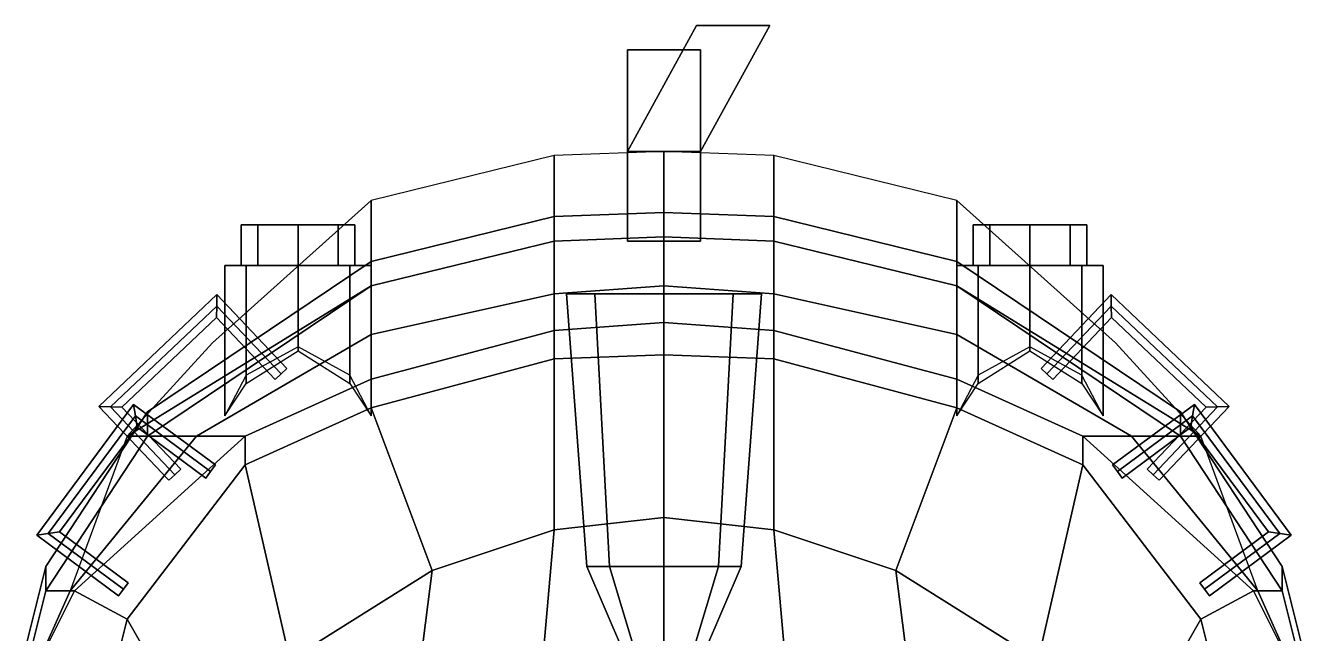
# Model space of a CAD drawing. Extents: x -1.7 to 1.7, y -8.6 to 8.6.
# Drawn here: x -1.57 to 1.57, y 7.065 to 8.56 of the extents above; entities that cross this region are included whole.
import ezdxf

# ---------------------------------------------------------------- set-up
doc = ezdxf.new("R2010")
doc.units = 0
doc.layers.get('0').update_dxf_attribs({"linetype": 'CONTINUOUS'})
doc.layers.add('ROOF', color=1, linetype='CONTINUOUS')

msp = doc.modelspace()

# ---------------------------------------------------------------- linework, layer by layer
for points in [[(0.08, 8.56, 1.25), (0.08, 8.56, 0.8), (-0.09, 8.25, 0.92), (-0.09, 8.25, 1.25)], [(-0.09, 8.25, 0.92), (0.08, 8.56, 0.8), (0.26, 8.56, 0.8), (0.09, 8.25, 0.92)], [(0.09, 8.25, 1.25), (0.26, 8.56, 1.25), (0.08, 8.56, 1.25), (-0.09, 8.25, 1.25)], [(0.26, 8.56, 1.25), (0.26, 8.56, 0.8), (0.08, 8.56, 0.8), (0.08, 8.56, 1.25)], [(0.09, 8.25, 0.92), (0.26, 8.56, 0.8), (0.26, 8.56, 1.25), (0.09, 8.25, 1.25)], [(0.09, 8.03, 1.12), (0.09, 8.5, 1.12), (-0.09, 8.5, 1.12), (-0.09, 8.03, 1.12)], [(-0.09, 8.5, 1.12), (-0.09, 8.5, 0.97), (-0.09, 8.03, 0.97), (-0.09, 8.03, 1.12)], [(-0.09, 8.03, 0.97), (-0.09, 8.5, 0.97), (0.09, 8.5, 0.97), (0.09, 8.03, 0.97)], [(0.05, 8.5, 1.12), (0.05, 8.5, 0.97), (-0.09, 8.5, 0.97), (-0.09, 8.5, 1.12)], [(-0.72, 8.13, 0.14), (-0.72, 7.92, 0.89), (-0.27, 8.03, 0.89), (-0.27, 8.24, 0.14)], [(-0.27, 8.24, 0.14), (-0.27, 8.03, 0.89), (0, 8.04, 0.89), (0, 8.25, 0.14)], [(-0.09, 8.25, 1.25), (-0.09, 8.25, 0.92), (0.09, 8.25, 0.92), (0.09, 8.25, 1.25)], [(0, 8.25, 0.14), (0, 8.04, 0.89), (0.27, 8.03, 0.89), (0.27, 8.24, 0.14)], [(0.09, 8.03, 0.97), (0.09, 8.25, 0.97), (0.09, 8.25, 1.12), (0.09, 8.03, 1.12)], [(0.27, 8.24, 0.14), (0.27, 8.03, 0.89), (0.72, 7.92, 0.89), (0.72, 8.13, 0.14)], [(-1.11, 7.78, 0.14), (-1.32, 7.55, 0.89), (-0.72, 7.92, 0.89), (-0.72, 8.13, 0.14)], [(0.72, 8.13, 0.14), (0.72, 7.92, 0.89), (1.32, 7.55, 0.89), (1.11, 7.78, 0.14)], [(-0.9, 8.07, 1.88), (-0.999, 8.07, 1.921), (-1.04, 8.07, 2.02), (-0.801, 8.07, 1.921)], [(-0.801, 8.07, 1.921), (-1.04, 8.07, 2.02), (-0.999, 8.07, 2.119), (-0.76, 8.07, 2.02)], [(-1.04, 8.07, 2.02), (-0.999, 8.07, 1.921), (-0.999, 7.97, 1.921), (-1.04, 7.97, 2.02)], [(-0.999, 8.07, 2.119), (-1.04, 8.07, 2.02), (-1.04, 7.97, 2.02), (-0.999, 7.97, 2.119)], [(-0.76, 8.07, 2.02), (-0.999, 8.07, 2.119), (-0.9, 8.07, 2.16), (-0.801, 8.07, 2.119)], [(-0.9, 8.07, 2.16), (-0.999, 8.07, 2.119), (-0.999, 7.97, 2.119), (-0.9, 7.97, 2.16)], [(-0.999, 8.07, 1.921), (-0.9, 8.07, 1.88), (-0.9, 7.97, 1.88), (-0.999, 7.97, 1.921)], [(-0.801, 8.07, 2.119), (-0.9, 8.07, 2.16), (-0.9, 7.97, 2.16), (-0.801, 7.97, 2.119)], [(-0.9, 8.07, 1.88), (-0.801, 8.07, 1.921), (-0.801, 7.97, 1.921), (-0.9, 7.97, 1.88)], [(-0.801, 8.07, 1.921), (-0.76, 8.07, 2.02), (-0.76, 7.97, 2.02), (-0.801, 7.97, 1.921)], [(-0.76, 8.07, 2.02), (-0.801, 8.07, 2.119), (-0.801, 7.97, 2.119), (-0.76, 7.97, 2.02)], [(-0.72, 7.98, 1.54), (-0.72, 7.98, 1.77), (-0.27, 8.09, 1.77), (-0.27, 8.09, 1.54)], [(-0.72, 7.98, 1.77), (-0.72, 7.92, 1.78), (-0.27, 8.03, 1.78), (-0.27, 8.09, 1.77)], [(-0.27, 8.09, 1.77), (-0.27, 8.03, 1.78), (0, 8.04, 1.78), (0, 8.1, 1.77)], [(-0.27, 8.09, 1.54), (-0.27, 8.09, 1.77), (0, 8.1, 1.77), (0, 8.1, 1.54)], [(0, 8.1, 1.54), (0, 8.1, 1.77), (0.27, 8.09, 1.77), (0.27, 8.09, 1.54)], [(0, 8.1, 1.77), (0, 8.04, 1.78), (0.27, 8.03, 1.78), (0.27, 8.09, 1.77)], [(0.27, 8.09, 1.54), (0.27, 8.09, 1.77), (0.72, 7.98, 1.77), (0.72, 7.98, 1.54)], [(0.27, 8.09, 1.77), (0.27, 8.03, 1.78), (0.72, 7.92, 1.78), (0.72, 7.98, 1.77)], [(0.801, 8.07, 2.119), (0.76, 8.07, 2.02), (0.76, 7.97, 2.02), (0.801, 7.97, 2.119)], [(0.76, 8.07, 2.02), (0.801, 8.07, 1.921), (0.801, 7.97, 1.921), (0.76, 7.97, 2.02)], [(0.999, 8.07, 1.921), (0.76, 8.07, 2.02), (0.801, 8.07, 2.119), (1.04, 8.07, 2.02)], [(0.9, 8.07, 1.88), (0.801, 8.07, 1.921), (0.76, 8.07, 2.02), (0.999, 8.07, 1.921)], [(0.9, 8.07, 2.16), (0.801, 8.07, 2.119), (0.801, 7.97, 2.119), (0.9, 7.97, 2.16)], [(0.801, 8.07, 1.921), (0.9, 8.07, 1.88), (0.9, 7.97, 1.88), (0.801, 7.97, 1.921)], [(1.04, 8.07, 2.02), (0.801, 8.07, 2.119), (0.9, 8.07, 2.16), (0.999, 8.07, 2.119)], [(0.999, 8.07, 2.119), (0.9, 8.07, 2.16), (0.9, 7.97, 2.16), (0.999, 7.97, 2.119)], [(0.9, 8.07, 1.88), (0.999, 8.07, 1.921), (0.999, 7.97, 1.921), (0.9, 7.97, 1.88)], [(1.04, 8.07, 2.02), (0.999, 8.07, 2.119), (0.999, 7.97, 2.119), (1.04, 7.97, 2.02)], [(0.999, 8.07, 1.921), (1.04, 8.07, 2.02), (1.04, 7.97, 2.02), (0.999, 7.97, 1.921)], [(-0.27, 8.03, 1.78), (-0.27, 7.9, 3.29), (0, 7.92, 3.29), (0, 8.04, 1.78)], [(0, 8.04, 1.54), (0, 8.04, 0.89), (-0.27, 8.03, 0.89), (-0.27, 8.03, 1.54)], [(0, 8.04, 1.78), (0, 7.92, 3.29), (0.27, 7.9, 3.29), (0.27, 8.03, 1.78)], [(0.27, 8.03, 1.54), (0.27, 8.03, 0.89), (0, 8.04, 0.89), (0, 8.04, 1.54)], [(-0.72, 7.92, 1.78), (-0.72, 7.8, 3.29), (-0.27, 7.9, 3.29), (-0.27, 8.03, 1.78)], [(-0.27, 8.03, 1.54), (-0.27, 8.03, 0.89), (-0.72, 7.92, 0.89), (-0.72, 7.92, 1.54)], [(0.27, 8.03, 1.78), (0.27, 7.9, 3.29), (0.72, 7.8, 3.29), (0.72, 7.92, 1.78)], [(0.72, 7.92, 1.54), (0.72, 7.92, 0.89), (0.27, 8.03, 0.89), (0.27, 8.03, 1.54)], [(-1.27, 7.61, 1.77), (-1.27, 7.55, 1.78), (-0.72, 7.92, 1.78), (-0.72, 7.98, 1.77)], [(-1.27, 7.61, 1.54), (-1.27, 7.61, 1.77), (-0.72, 7.98, 1.77), (-0.72, 7.98, 1.54)], [(0.72, 7.98, 1.77), (0.72, 7.92, 1.78), (1.27, 7.55, 1.78), (1.27, 7.61, 1.77)], [(0.72, 7.98, 1.54), (0.72, 7.98, 1.77), (1.27, 7.61, 1.77), (1.27, 7.61, 1.54)], [(-0.999, 7.97, 2.119), (-1.04, 7.97, 2.02), (-1.08, 7.97, 2.02), (-1.0273, 7.97, 2.1473)], [(-1.0273, 7.97, 2.1473), (-1.08, 7.97, 2.02), (-1.08, 7.6, 2.02), (-1.0273, 7.68, 2.1473)], [(-1.04, 7.97, 2.02), (-0.999, 7.97, 1.921), (-1.0273, 7.97, 1.8927), (-1.08, 7.97, 2.02)], [(-1.08, 7.97, 2.02), (-1.0273, 7.97, 1.8927), (-1.0273, 7.7, 1.8927), (-1.08, 7.6, 2.02)], [(-0.9, 7.97, 2.16), (-0.999, 7.97, 2.119), (-1.0273, 7.97, 2.1473), (-0.9, 7.97, 2.2)], [(-0.999, 7.97, 1.921), (-0.9, 7.97, 1.88), (-0.9, 7.97, 1.84), (-1.0273, 7.97, 1.8927)], [(-1.0273, 7.97, 1.8927), (-0.9, 7.97, 1.84), (-0.9, 7.77, 1.84), (-1.0273, 7.7, 1.8927)], [(-0.9, 7.97, 2.2), (-1.0273, 7.97, 2.1473), (-1.0273, 7.68, 2.1473), (-0.9, 7.76, 2.2)], [(-0.801, 7.97, 2.119), (-0.9, 7.97, 2.16), (-0.9, 7.97, 2.2), (-0.7727, 7.97, 2.1473)], [(-0.9, 7.97, 1.88), (-0.801, 7.97, 1.921), (-0.7727, 7.97, 1.8927), (-0.9, 7.97, 1.84)], [(-0.9, 7.97, 1.84), (-0.7727, 7.97, 1.8927), (-0.7727, 7.7, 1.8927), (-0.9, 7.77, 1.84)], [(-0.7727, 7.97, 2.1473), (-0.9, 7.97, 2.2), (-0.9, 7.76, 2.2), (-0.7727, 7.68, 2.1473)], [(-0.76, 7.97, 2.02), (-0.801, 7.97, 2.119), (-0.7727, 7.97, 2.1473), (-0.72, 7.97, 2.02)], [(-0.801, 7.97, 1.921), (-0.76, 7.97, 2.02), (-0.72, 7.97, 2.02), (-0.7727, 7.97, 1.8927)], [(-0.72, 7.97, 2.02), (-0.7727, 7.97, 2.1473), (-0.7727, 7.68, 2.1473), (-0.72, 7.6, 2.02)], [(-0.7727, 7.97, 1.8927), (-0.72, 7.97, 2.02), (-0.72, 7.6, 2.02), (-0.7727, 7.7, 1.8927)], [(0.7727, 7.97, 2.1473), (0.72, 7.97, 2.02), (0.72, 7.6, 2.02), (0.7727, 7.68, 2.1473)], [(0.72, 7.97, 2.02), (0.7727, 7.97, 1.8927), (0.7727, 7.7, 1.8927), (0.72, 7.6, 2.02)], [(0.801, 7.97, 2.119), (0.76, 7.97, 2.02), (0.72, 7.97, 2.02), (0.7727, 7.97, 2.1473)], [(0.76, 7.97, 2.02), (0.801, 7.97, 1.921), (0.7727, 7.97, 1.8927), (0.72, 7.97, 2.02)], [(0.9, 7.97, 2.2), (0.7727, 7.97, 2.1473), (0.7727, 7.68, 2.1473), (0.9, 7.76, 2.2)], [(0.7727, 7.97, 1.8927), (0.9, 7.97, 1.84), (0.9, 7.77, 1.84), (0.7727, 7.7, 1.8927)], [(0.9, 7.97, 2.16), (0.801, 7.97, 2.119), (0.7727, 7.97, 2.1473), (0.9, 7.97, 2.2)], [(0.801, 7.97, 1.921), (0.9, 7.97, 1.88), (0.9, 7.97, 1.84), (0.7727, 7.97, 1.8927)], [(1.0273, 7.97, 2.1473), (0.9, 7.97, 2.2), (0.9, 7.76, 2.2), (1.0273, 7.68, 2.1473)], [(0.9, 7.97, 1.84), (1.0273, 7.97, 1.8927), (1.0273, 7.7, 1.8927), (0.9, 7.77, 1.84)], [(0.999, 7.97, 2.119), (0.9, 7.97, 2.16), (0.9, 7.97, 2.2), (1.0273, 7.97, 2.1473)], [(0.9, 7.97, 1.88), (0.999, 7.97, 1.921), (1.0273, 7.97, 1.8927), (0.9, 7.97, 1.84)], [(0.999, 7.97, 1.921), (1.04, 7.97, 2.02), (1.08, 7.97, 2.02), (1.0273, 7.97, 1.8927)], [(1.04, 7.97, 2.02), (0.999, 7.97, 2.119), (1.0273, 7.97, 2.1473), (1.08, 7.97, 2.02)], [(1.08, 7.97, 2.02), (1.0273, 7.97, 2.1473), (1.0273, 7.68, 2.1473), (1.08, 7.6, 2.02)], [(1.0273, 7.97, 1.8927), (1.08, 7.97, 2.02), (1.08, 7.6, 2.02), (1.0273, 7.7, 1.8927)], [(-0.72, 7.92, 1.54), (-0.72, 7.92, 0.89), (-1.32, 7.55, 0.89), (-1.27, 7.55, 1.54)], [(-1.27, 7.55, 1.78), (-1.15, 7.55, 3.29), (-0.72, 7.8, 3.29), (-0.72, 7.92, 1.78)], [(-0.27, 7.9, 3.29), (-0.27, 7.81, 4.29), (0, 7.83, 4.3), (0, 7.92, 3.29)], [(0, 7.92, 3.29), (0, 7.83, 4.3), (0.27, 7.81, 4.29), (0.27, 7.9, 3.29)], [(0.72, 7.92, 1.78), (0.72, 7.8, 3.29), (1.15, 7.55, 3.29), (1.27, 7.55, 1.78)], [(1.27, 7.55, 1.54), (1.32, 7.55, 0.89), (0.72, 7.92, 0.89), (0.72, 7.92, 1.54)], [(-1.0993, 7.8983, 1.13), (-1.1, 7.87, 1.11), (-1.3611, 7.6222, 1.11), (-1.3894, 7.6229, 1.13)], [(-1.1, 7.87, 1.15), (-1.0993, 7.8983, 1.13), (-1.3894, 7.6229, 1.13), (-1.3611, 7.6222, 1.15)], [(-1.1, 7.87, 1.11), (-1.0993, 7.8983, 1.13), (-0.9272, 7.7169, 1.13), (-0.9417, 7.7032, 1.11)], [(-1.0993, 7.8983, 1.13), (-1.1, 7.87, 1.15), (-0.9417, 7.7032, 1.15), (-0.9272, 7.7169, 1.13)], [(-0.72, 7.8, 3.29), (-0.72, 7.69, 4.26), (-0.27, 7.81, 4.29), (-0.27, 7.9, 3.29)], [(0.27, 7.9, 3.29), (0.27, 7.81, 4.29), (0.72, 7.69, 4.26), (0.72, 7.8, 3.29)], [(1.0993, 7.8983, 1.13), (1.1, 7.87, 1.11), (0.9417, 7.7032, 1.11), (0.9272, 7.7169, 1.13)], [(1.1, 7.87, 1.15), (1.0993, 7.8983, 1.13), (0.9272, 7.7169, 1.13), (0.9417, 7.7032, 1.15)], [(1.3894, 7.6229, 1.13), (1.3611, 7.6222, 1.11), (1.1, 7.87, 1.11), (1.0993, 7.8983, 1.13)], [(1.3611, 7.6222, 1.15), (1.3894, 7.6229, 1.13), (1.0993, 7.8983, 1.13), (1.1, 7.87, 1.15)], [(-1.1, 7.87, 1.11), (-1.1007, 7.8417, 1.13), (-1.3329, 7.6215, 1.13), (-1.3611, 7.6222, 1.11)], [(-1.1007, 7.8417, 1.13), (-1.1, 7.87, 1.15), (-1.3611, 7.6222, 1.15), (-1.3329, 7.6215, 1.13)], [(-1.1007, 7.8417, 1.13), (-1.1, 7.87, 1.11), (-0.9417, 7.7032, 1.11), (-0.9562, 7.6894, 1.13)], [(-1.1, 7.87, 1.15), (-1.1007, 7.8417, 1.13), (-0.9562, 7.6894, 1.13), (-0.9417, 7.7032, 1.15)], [(1.1, 7.87, 1.11), (1.1007, 7.8417, 1.13), (0.9562, 7.6894, 1.13), (0.9417, 7.7032, 1.11)], [(1.1007, 7.8417, 1.13), (1.1, 7.87, 1.15), (0.9417, 7.7032, 1.15), (0.9562, 7.6894, 1.13)], [(1.3611, 7.6222, 1.11), (1.3329, 7.6215, 1.13), (1.1007, 7.8417, 1.13), (1.1, 7.87, 1.11)], [(1.3329, 7.6215, 1.13), (1.3611, 7.6222, 1.15), (1.1, 7.87, 1.15), (1.1007, 7.8417, 1.13)], [(-1.15, 7.55, 3.29), (-1.03, 7.55, 4.22), (-0.72, 7.69, 4.26), (-0.72, 7.8, 3.29)], [(0.72, 7.8, 3.29), (0.72, 7.69, 4.26), (1.03, 7.55, 4.22), (1.15, 7.55, 3.29)], [(-1.3, 7.6, 2.9), (-1.3042, 7.628, 2.88), (-1.5421, 7.3064, 2.88), (-1.5141, 7.3106, 2.9)], [(-1.3042, 7.628, 2.88), (-1.3, 7.6, 2.86), (-1.5141, 7.3106, 2.86), (-1.5421, 7.3064, 2.88)], [(-1.3, 7.6, 2.4), (-1.3042, 7.628, 2.38), (-1.5421, 7.3064, 2.38), (-1.5141, 7.3106, 2.4)], [(-1.3042, 7.628, 2.38), (-1.3, 7.6, 2.36), (-1.5141, 7.3106, 2.36), (-1.5421, 7.3064, 2.38)], [(-1.3042, 7.628, 1.9), (-1.3, 7.6, 1.88), (-1.5141, 7.3106, 1.88), (-1.5421, 7.3064, 1.9)], [(-1.3, 7.6, 1.92), (-1.3042, 7.628, 1.9), (-1.5421, 7.3064, 1.9), (-1.5141, 7.3106, 1.92)], [(-1.52, 7.23, 1.54), (-1.52, 7.23, 1.77), (-1.27, 7.61, 1.77), (-1.27, 7.61, 1.54)], [(-1.52, 7.23, 1.77), (-1.52, 7.17, 1.78), (-1.27, 7.55, 1.78), (-1.27, 7.61, 1.77)], [(-1.2958, 7.572, 2.88), (-1.3, 7.6, 2.9), (-1.5141, 7.3106, 2.9), (-1.4862, 7.3148, 2.88)], [(-1.3, 7.6, 2.86), (-1.2958, 7.572, 2.88), (-1.4862, 7.3148, 2.88), (-1.5141, 7.3106, 2.86)], [(-1.2958, 7.572, 2.38), (-1.3, 7.6, 2.4), (-1.5141, 7.3106, 2.4), (-1.4862, 7.3148, 2.38)], [(-1.3, 7.6, 2.36), (-1.2958, 7.572, 2.38), (-1.4862, 7.3148, 2.38), (-1.5141, 7.3106, 2.36)], [(-1.3, 7.6, 1.88), (-1.2958, 7.572, 1.9), (-1.4862, 7.3148, 1.9), (-1.5141, 7.3106, 1.88)], [(-1.2958, 7.572, 1.9), (-1.3, 7.6, 1.92), (-1.5141, 7.3106, 1.92), (-1.4862, 7.3148, 1.9)], [(-1.3894, 7.6229, 1.13), (-1.3611, 7.6222, 1.11), (-1.2028, 7.4554, 1.11), (-1.2173, 7.4416, 1.13)], [(-1.3611, 7.6222, 1.15), (-1.3894, 7.6229, 1.13), (-1.2173, 7.4416, 1.13), (-1.2028, 7.4554, 1.15)], [(-1.3611, 7.6222, 1.11), (-1.3329, 7.6215, 1.13), (-1.1883, 7.4691, 1.13), (-1.2028, 7.4554, 1.11)], [(-1.3329, 7.6215, 1.13), (-1.3611, 7.6222, 1.15), (-1.2028, 7.4554, 1.15), (-1.1883, 7.4691, 1.13)], [(-1.3042, 7.628, 2.88), (-1.3, 7.6, 2.9), (-1.1151, 7.4632, 2.9), (-1.1032, 7.4793, 2.88)], [(-1.3, 7.6, 2.86), (-1.3042, 7.628, 2.88), (-1.1032, 7.4793, 2.88), (-1.1151, 7.4632, 2.86)], [(-1.3042, 7.628, 2.38), (-1.3, 7.6, 2.4), (-1.1151, 7.4632, 2.4), (-1.1032, 7.4793, 2.38)], [(-1.3, 7.6, 2.36), (-1.3042, 7.628, 2.38), (-1.1032, 7.4793, 2.38), (-1.1151, 7.4632, 2.36)], [(-1.3, 7.6, 1.88), (-1.3042, 7.628, 1.9), (-1.1032, 7.4793, 1.9), (-1.1151, 7.4632, 1.88)], [(-1.3042, 7.628, 1.9), (-1.3, 7.6, 1.92), (-1.1151, 7.4632, 1.92), (-1.1032, 7.4793, 1.9)], [(-1.3, 7.6, 2.9), (-1.2958, 7.572, 2.88), (-1.127, 7.4471, 2.88), (-1.1151, 7.4632, 2.9)], [(-1.2958, 7.572, 2.88), (-1.3, 7.6, 2.86), (-1.1151, 7.4632, 2.86), (-1.127, 7.4471, 2.88)], [(-1.3, 7.6, 2.4), (-1.2958, 7.572, 2.38), (-1.127, 7.4471, 2.38), (-1.1151, 7.4632, 2.4)], [(-1.2958, 7.572, 2.38), (-1.3, 7.6, 2.36), (-1.1151, 7.4632, 2.36), (-1.127, 7.4471, 2.38)], [(-1.2958, 7.572, 1.9), (-1.3, 7.6, 1.88), (-1.1151, 7.4632, 1.88), (-1.127, 7.4471, 1.9)], [(-1.3, 7.6, 1.92), (-1.2958, 7.572, 1.9), (-1.127, 7.4471, 1.9), (-1.1151, 7.4632, 1.92)], [(1.3, 7.6, 2.9), (1.3042, 7.628, 2.88), (1.1032, 7.4793, 2.88), (1.1151, 7.4632, 2.9)], [(1.3042, 7.628, 2.88), (1.3, 7.6, 2.86), (1.1151, 7.4632, 2.86), (1.1032, 7.4793, 2.88)], [(1.3, 7.6, 2.4), (1.3042, 7.628, 2.38), (1.1032, 7.4793, 2.38), (1.1151, 7.4632, 2.4)], [(1.3042, 7.628, 2.38), (1.3, 7.6, 2.36), (1.1151, 7.4632, 2.36), (1.1032, 7.4793, 2.38)], [(1.3042, 7.628, 1.9), (1.3, 7.6, 1.88), (1.1151, 7.4632, 1.88), (1.1032, 7.4793, 1.9)], [(1.3, 7.6, 1.92), (1.3042, 7.628, 1.9), (1.1032, 7.4793, 1.9), (1.1151, 7.4632, 1.92)], [(1.2958, 7.572, 2.88), (1.3, 7.6, 2.9), (1.1151, 7.4632, 2.9), (1.127, 7.4471, 2.88)], [(1.3, 7.6, 2.86), (1.2958, 7.572, 2.88), (1.127, 7.4471, 2.88), (1.1151, 7.4632, 2.86)], [(1.2958, 7.572, 2.38), (1.3, 7.6, 2.4), (1.1151, 7.4632, 2.4), (1.127, 7.4471, 2.38)], [(1.3, 7.6, 2.36), (1.2958, 7.572, 2.38), (1.127, 7.4471, 2.38), (1.1151, 7.4632, 2.36)], [(1.3, 7.6, 1.88), (1.2958, 7.572, 1.9), (1.127, 7.4471, 1.9), (1.1151, 7.4632, 1.88)], [(1.2958, 7.572, 1.9), (1.3, 7.6, 1.92), (1.1151, 7.4632, 1.92), (1.127, 7.4471, 1.9)], [(1.3329, 7.6215, 1.13), (1.3611, 7.6222, 1.11), (1.2028, 7.4554, 1.11), (1.1883, 7.4691, 1.13)], [(1.3611, 7.6222, 1.15), (1.3329, 7.6215, 1.13), (1.1883, 7.4691, 1.13), (1.2028, 7.4554, 1.15)], [(1.3611, 7.6222, 1.11), (1.3894, 7.6229, 1.13), (1.2173, 7.4416, 1.13), (1.2028, 7.4554, 1.11)], [(1.3894, 7.6229, 1.13), (1.3611, 7.6222, 1.15), (1.2028, 7.4554, 1.15), (1.2173, 7.4416, 1.13)], [(1.27, 7.61, 1.54), (1.27, 7.61, 1.77), (1.52, 7.23, 1.77), (1.52, 7.23, 1.54)], [(1.27, 7.61, 1.77), (1.27, 7.55, 1.78), (1.52, 7.17, 1.78), (1.52, 7.23, 1.77)], [(1.4862, 7.3148, 2.88), (1.5141, 7.3106, 2.9), (1.3, 7.6, 2.9), (1.2958, 7.572, 2.88)], [(1.5141, 7.3106, 2.86), (1.4862, 7.3148, 2.88), (1.2958, 7.572, 2.88), (1.3, 7.6, 2.86)], [(1.4862, 7.3148, 2.38), (1.5141, 7.3106, 2.4), (1.3, 7.6, 2.4), (1.2958, 7.572, 2.38)], [(1.5141, 7.3106, 2.36), (1.4862, 7.3148, 2.38), (1.2958, 7.572, 2.38), (1.3, 7.6, 2.36)], [(1.5141, 7.3106, 1.88), (1.4862, 7.3148, 1.9), (1.2958, 7.572, 1.9), (1.3, 7.6, 1.88)], [(1.4862, 7.3148, 1.9), (1.5141, 7.3106, 1.92), (1.3, 7.6, 1.92), (1.2958, 7.572, 1.9)], [(1.5141, 7.3106, 2.9), (1.5421, 7.3064, 2.88), (1.3042, 7.628, 2.88), (1.3, 7.6, 2.9)], [(1.5421, 7.3064, 2.88), (1.5141, 7.3106, 2.86), (1.3, 7.6, 2.86), (1.3042, 7.628, 2.88)], [(1.5141, 7.3106, 2.4), (1.5421, 7.3064, 2.38), (1.3042, 7.628, 2.38), (1.3, 7.6, 2.4)], [(1.5421, 7.3064, 2.38), (1.5141, 7.3106, 2.36), (1.3, 7.6, 2.36), (1.3042, 7.628, 2.38)], [(1.5421, 7.3064, 1.9), (1.5141, 7.3106, 1.88), (1.3, 7.6, 1.88), (1.3042, 7.628, 1.9)], [(1.5141, 7.3106, 1.92), (1.5421, 7.3064, 1.9), (1.3042, 7.628, 1.9), (1.3, 7.6, 1.92)], [(-1.52, 7.17, 1.78), (-1.46, 7.17, 3.29), (-1.15, 7.55, 3.29), (-1.27, 7.55, 1.78)], [(-1.27, 7.55, 1.54), (-1.32, 7.55, 0.89), (-1.46, 7.17, 1.17), (-1.52, 7.17, 1.54)], [(-1.46, 7.17, 3.29), (-1.45, 7.17, 4.13), (-1.03, 7.55, 4.22), (-1.15, 7.55, 3.29)], [(1.15, 7.55, 3.29), (1.03, 7.55, 4.22), (1.45, 7.17, 4.13), (1.46, 7.17, 3.29)], [(1.27, 7.55, 1.78), (1.15, 7.55, 3.29), (1.46, 7.17, 3.29), (1.52, 7.17, 1.78)], [(1.52, 7.17, 1.54), (1.46, 7.17, 1.17), (1.32, 7.55, 0.89), (1.27, 7.55, 1.54)], [(-1.5141, 7.3106, 2.9), (-1.5421, 7.3064, 2.88), (-1.3411, 7.1577, 2.88), (-1.3292, 7.1738, 2.9)], [(-1.5421, 7.3064, 2.88), (-1.5141, 7.3106, 2.86), (-1.3292, 7.1738, 2.86), (-1.3411, 7.1577, 2.88)], [(-1.5141, 7.3106, 2.4), (-1.5421, 7.3064, 2.38), (-1.3411, 7.1577, 2.38), (-1.3292, 7.1738, 2.4)], [(-1.5421, 7.3064, 2.38), (-1.5141, 7.3106, 2.36), (-1.3292, 7.1738, 2.36), (-1.3411, 7.1577, 2.38)], [(-1.5421, 7.3064, 1.9), (-1.5141, 7.3106, 1.88), (-1.3292, 7.1738, 1.88), (-1.3411, 7.1577, 1.9)], [(-1.5141, 7.3106, 1.92), (-1.5421, 7.3064, 1.9), (-1.3411, 7.1577, 1.9), (-1.3292, 7.1738, 1.92)], [(-1.4862, 7.3148, 2.88), (-1.5141, 7.3106, 2.9), (-1.3292, 7.1738, 2.9), (-1.3174, 7.1899, 2.88)], [(-1.5141, 7.3106, 2.86), (-1.4862, 7.3148, 2.88), (-1.3174, 7.1899, 2.88), (-1.3292, 7.1738, 2.86)], [(-1.4862, 7.3148, 2.38), (-1.5141, 7.3106, 2.4), (-1.3292, 7.1738, 2.4), (-1.3174, 7.1899, 2.38)], [(-1.5141, 7.3106, 2.36), (-1.4862, 7.3148, 2.38), (-1.3174, 7.1899, 2.38), (-1.3292, 7.1738, 2.36)], [(-1.5141, 7.3106, 1.88), (-1.4862, 7.3148, 1.9), (-1.3174, 7.1899, 1.9), (-1.3292, 7.1738, 1.88)], [(-1.4862, 7.3148, 1.9), (-1.5141, 7.3106, 1.92), (-1.3292, 7.1738, 1.92), (-1.3174, 7.1899, 1.9)], [(1.5141, 7.3106, 2.9), (1.4862, 7.3148, 2.88), (1.3174, 7.1899, 2.88), (1.3292, 7.1738, 2.9)], [(1.4862, 7.3148, 2.88), (1.5141, 7.3106, 2.86), (1.3292, 7.1738, 2.86), (1.3174, 7.1899, 2.88)], [(1.5141, 7.3106, 2.4), (1.4862, 7.3148, 2.38), (1.3174, 7.1899, 2.38), (1.3292, 7.1738, 2.4)], [(1.4862, 7.3148, 2.38), (1.5141, 7.3106, 2.36), (1.3292, 7.1738, 2.36), (1.3174, 7.1899, 2.38)], [(1.4862, 7.3148, 1.9), (1.5141, 7.3106, 1.88), (1.3292, 7.1738, 1.88), (1.3174, 7.1899, 1.9)], [(1.5141, 7.3106, 1.92), (1.4862, 7.3148, 1.9), (1.3174, 7.1899, 1.9), (1.3292, 7.1738, 1.92)], [(1.5421, 7.3064, 2.88), (1.5141, 7.3106, 2.9), (1.3292, 7.1738, 2.9), (1.3411, 7.1577, 2.88)], [(1.5141, 7.3106, 2.86), (1.5421, 7.3064, 2.88), (1.3411, 7.1577, 2.88), (1.3292, 7.1738, 2.86)], [(1.5421, 7.3064, 2.38), (1.5141, 7.3106, 2.4), (1.3292, 7.1738, 2.4), (1.3411, 7.1577, 2.38)], [(1.5141, 7.3106, 2.36), (1.5421, 7.3064, 2.38), (1.3411, 7.1577, 2.38), (1.3292, 7.1738, 2.36)], [(1.5141, 7.3106, 1.88), (1.5421, 7.3064, 1.9), (1.3411, 7.1577, 1.9), (1.3292, 7.1738, 1.88)], [(1.5421, 7.3064, 1.9), (1.5141, 7.3106, 1.92), (1.3292, 7.1738, 1.92), (1.3411, 7.1577, 1.9)], [(-1.57, 7.03, 1.77), (-1.57, 6.97, 1.78), (-1.52, 7.17, 1.78), (-1.52, 7.23, 1.77)], [(-1.57, 7.03, 1.54), (-1.57, 7.03, 1.77), (-1.52, 7.23, 1.77), (-1.52, 7.23, 1.54)], [(1.52, 7.23, 1.54), (1.52, 7.23, 1.77), (1.57, 7.03, 1.77), (1.57, 7.03, 1.54)], [(1.52, 7.23, 1.77), (1.52, 7.17, 1.78), (1.57, 6.97, 1.78), (1.57, 7.03, 1.77)], [(-1.57, 6.97, 1.78), (-1.55, 6.97, 3.29), (-1.46, 7.17, 3.29), (-1.52, 7.17, 1.78)], [(-1.52, 7.17, 1.54), (-1.46, 7.17, 1.17), (-1.55, 6.97, 1.39), (-1.57, 6.97, 1.54)], [(-1.55, 6.97, 3.29), (-1.55, 6.97, 4.08), (-1.45, 7.17, 4.13), (-1.46, 7.17, 3.29)], [(1.46, 7.17, 3.29), (1.45, 7.17, 4.13), (1.55, 6.97, 4.08), (1.55, 6.97, 3.29)], [(1.52, 7.17, 1.78), (1.46, 7.17, 3.29), (1.55, 6.97, 3.29), (1.57, 6.97, 1.78)], [(1.57, 6.97, 1.54), (1.55, 6.97, 1.39), (1.46, 7.17, 1.17), (1.52, 7.17, 1.54)]]:
    msp.add_3dface(points)
at = {"layer": 'ROOF'}
for points in [[(-0.1697, 7.9, 4.7597), (-0.24, 7.9, 4.59), (-0.19, 7.23, 4.59), (-0.1344, 7.23, 4.7244)], [(-0.24, 7.9, 4.59), (-0.1697, 7.9, 4.4203), (-0.1344, 7.23, 4.4556), (-0.19, 7.23, 4.59)], [(0.1697, 7.9, 4.7597), (-0.24, 7.9, 4.59), (-0.1697, 7.9, 4.7597), (0, 7.9, 4.83)], [(0.24, 7.9, 4.59), (-0.1697, 7.9, 4.4203), (-0.24, 7.9, 4.59), (0.1697, 7.9, 4.7597)], [(0, 7.9, 4.83), (-0.1697, 7.9, 4.7597), (-0.1344, 7.23, 4.7244), (0, 7.23, 4.78)], [(-0.1697, 7.9, 4.4203), (0, 7.9, 4.35), (0, 7.23, 4.4), (-0.1344, 7.23, 4.4556)], [(0.1697, 7.9, 4.4203), (0, 7.9, 4.35), (-0.1697, 7.9, 4.4203), (0.24, 7.9, 4.59)], [(0.1697, 7.9, 4.7597), (0, 7.9, 4.83), (0, 7.23, 4.78), (0.1344, 7.23, 4.7244)], [(0, 7.9, 4.35), (0.1697, 7.9, 4.4203), (0.1344, 7.23, 4.4556), (0, 7.23, 4.4)], [(0.24, 7.9, 4.59), (0.1697, 7.9, 4.7597), (0.1344, 7.23, 4.7244), (0.19, 7.23, 4.59)], [(0.1697, 7.9, 4.4203), (0.24, 7.9, 4.59), (0.19, 7.23, 4.59), (0.1344, 7.23, 4.4556)], [(-0.27, 7.81, 4.29), (-0.27, 7.74, 4.45), (0, 7.75, 4.46), (0, 7.83, 4.3)], [(0, 7.83, 4.3), (0, 7.75, 4.46), (0.27, 7.74, 4.45), (0.27, 7.81, 4.29)], [(-0.72, 7.69, 4.26), (-0.72, 7.62, 4.43), (-0.27, 7.74, 4.45), (-0.27, 7.81, 4.29)], [(0.27, 7.81, 4.29), (0.27, 7.74, 4.45), (0.72, 7.62, 4.43), (0.72, 7.69, 4.26)], [(-0.72, 7.62, 4.43), (-0.57, 7.22, 4.49), (-0.27, 7.32, 4.52), (-0.27, 7.74, 4.45)], [(-0.27, 7.74, 4.45), (-0.27, 7.32, 4.52), (0, 7.35, 4.53), (0, 7.75, 4.46)], [(0, 7.75, 4.46), (0, 7.35, 4.53), (0.27, 7.32, 4.52), (0.27, 7.74, 4.45)], [(0.27, 7.74, 4.45), (0.27, 7.32, 4.52), (0.57, 7.22, 4.49), (0.72, 7.62, 4.43)], [(-1.03, 7.55, 4.22), (-1.03, 7.48, 4.4), (-0.72, 7.62, 4.43), (-0.72, 7.69, 4.26)], [(0.72, 7.69, 4.26), (0.72, 7.62, 4.43), (1.03, 7.48, 4.4), (1.03, 7.55, 4.22)], [(-1.03, 7.48, 4.4), (-0.92, 7, 4.44), (-0.57, 7.22, 4.49), (-0.72, 7.62, 4.43)], [(0.72, 7.62, 4.43), (0.57, 7.22, 4.49), (0.92, 7, 4.44), (1.03, 7.48, 4.4)], [(-1.45, 7.17, 4.13), (-1.32, 7.1, 4.32), (-1.03, 7.48, 4.4), (-1.03, 7.55, 4.22)], [(1.03, 7.55, 4.22), (1.03, 7.48, 4.4), (1.32, 7.1, 4.32), (1.45, 7.17, 4.13)], [(-1.32, 7.1, 4.32), (-1.12, 6.75, 4.4), (-0.92, 7, 4.44), (-1.03, 7.48, 4.4)], [(1.03, 7.48, 4.4), (0.92, 7, 4.44), (1.12, 6.75, 4.4), (1.32, 7.1, 4.32)], [(-0.27, 7.32, 4.52), (-0.32, 6.75, 4.55), (0, 6.75, 4.56), (0, 7.35, 4.53)], [(0, 7.35, 4.53), (0, 6.75, 4.56), (0.32, 6.75, 4.55), (0.27, 7.32, 4.52)], [(-0.57, 7.22, 4.49), (-0.63, 6.75, 4.52), (-0.32, 6.75, 4.55), (-0.27, 7.32, 4.52)], [(0.27, 7.32, 4.52), (0.32, 6.75, 4.55), (0.63, 6.75, 4.52), (0.57, 7.22, 4.49)], [(-0.1344, 7.23, 4.7244), (-0.19, 7.23, 4.59), (-0.1, 7.02, 4.59), (-0.0707, 7.02, 4.6607)], [(-0.19, 7.23, 4.59), (-0.1344, 7.23, 4.4556), (-0.0707, 7.02, 4.5193), (-0.1, 7.02, 4.59)], [(0, 7.23, 4.78), (-0.1344, 7.23, 4.7244), (-0.0707, 7.02, 4.6607), (0, 7.02, 4.69)], [(0.1344, 7.23, 4.7244), (0, 7.23, 4.78), (0, 7.02, 4.69), (0.0707, 7.02, 4.6607)], [(0.19, 7.23, 4.59), (0.1344, 7.23, 4.7244), (0.0707, 7.02, 4.6607), (0.1, 7.02, 4.59)], [(0.1344, 7.23, 4.4556), (0.19, 7.23, 4.59), (0.1, 7.02, 4.59), (0.0707, 7.02, 4.5193)], [(-0.92, 7, 4.44), (-0.9, 6.75, 4.46), (-0.63, 6.75, 4.52), (-0.57, 7.22, 4.49)], [(0.57, 7.22, 4.49), (0.63, 6.75, 4.52), (0.9, 6.75, 4.46), (0.92, 7, 4.44)], [(-1.55, 6.97, 4.08), (-1.37, 6.9, 4.29), (-1.32, 7.1, 4.32), (-1.45, 7.17, 4.13)], [(1.45, 7.17, 4.13), (1.32, 7.1, 4.32), (1.37, 6.9, 4.29), (1.55, 6.97, 4.08)], [(-1.37, 6.9, 4.29), (-1.12, 6.75, 4.4), (-1.12, 6.75, 4.4), (-1.32, 7.1, 4.32)], [(1.32, 7.1, 4.32), (1.12, 6.75, 4.4), (1.12, 6.75, 4.4), (1.37, 6.9, 4.29)]]:
    msp.add_3dface(points, dxfattribs=at)

doc.saveas('drawing.dxf')
